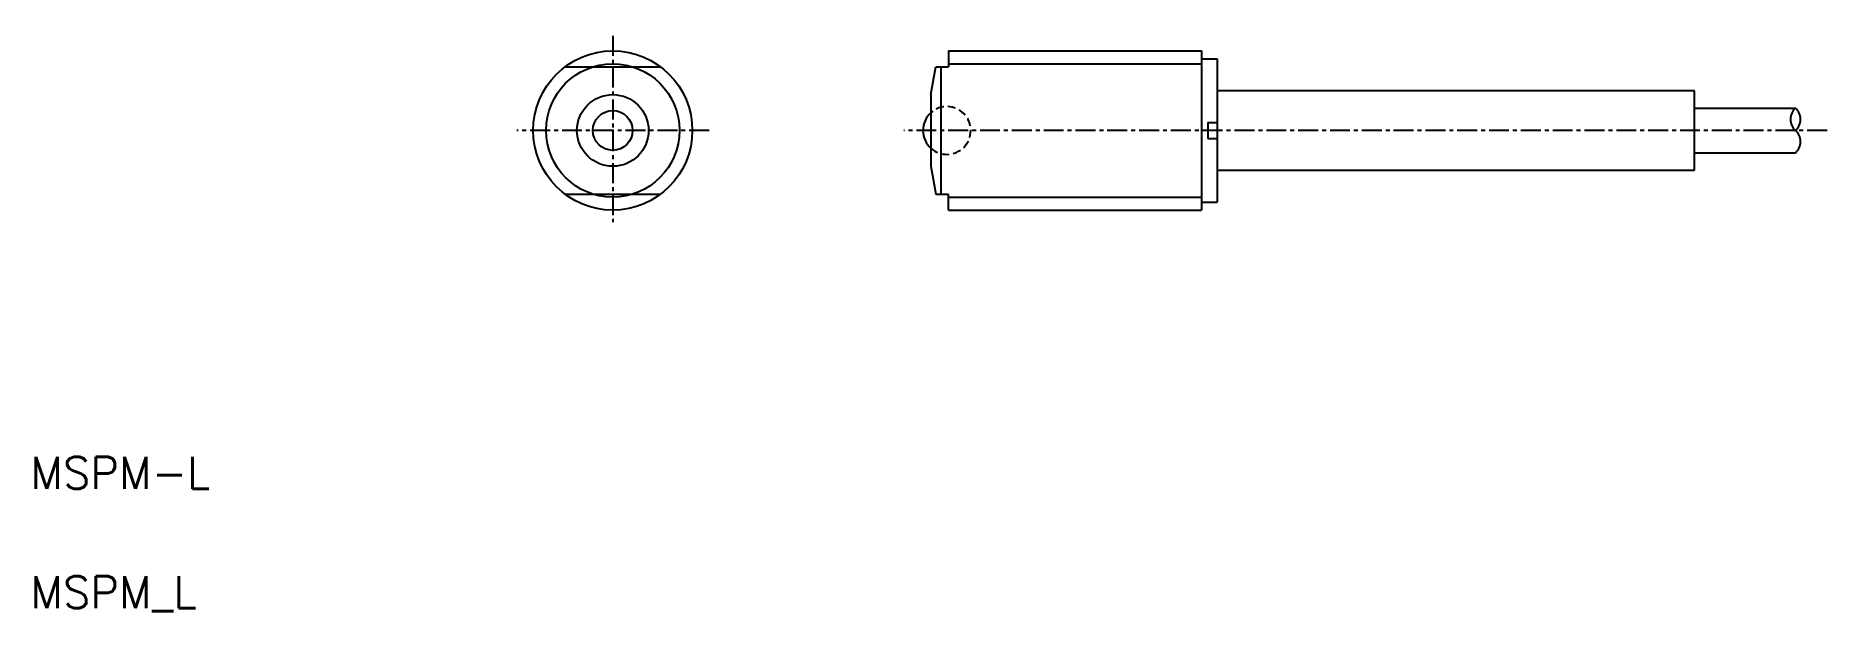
# Model space of a CAD drawing. Extents: x 5 to 118, y 5 to 41.
import ezdxf

# ---------------------------------------------------------------- set-up
doc = ezdxf.new("R2010")
doc.units = 0
doc.linetypes.add('CENTER', pattern=[2, 1.25, -0.25, 0.25, -0.25])
doc.linetypes.add('DASHED', pattern=[0.75, 0.5, -0.25])
doc.layers.get('0').update_dxf_attribs({"linetype": 'CONTINUOUS'})
doc.layers.add('CENTER', color=1, linetype='CENTER')
doc.styles.get("Standard").update_dxf_attribs({"font": 'txt.shx', "bigfont": 'bigfont.shx'})

msp = doc.modelspace()

# ---------------------------------------------------------------- linework, layer by layer
at = {"color": 7, "linetype": 'CONTINUOUS'}
for p, q in [((62.71, 40), (78.61, 40)), ((62.71, 40), (62.71, 39)), ((78.61, 40), (78.61, 30)), ((78.61, 39.5), (79.61, 39.5)), ((79.61, 39.5), (79.61, 35.5)), ((38.61, 39), (44.61, 39)), ((61.61, 37.25), (61.92, 39)), ((61.92, 39), (62.71, 39)), ((62.24, 39), (62.24, 31)), ((61.61, 37.25), (61.61, 32.75)), ((109.61, 37.5), (79.61, 37.5)), ((79.61, 37.5), (79.61, 32.5)), ((109.61, 32.5), (109.61, 37.5)), ((109.61, 36.4), (115.95, 36.4)), ((79.01, 35.5), (79.61, 35.5)), ((79.01, 35.5), (79.01, 34.5)), ((79.01, 34.5), (79.61, 34.5)), ((79.61, 34.5), (79.61, 30.5)), ((61.61, 32.75), (61.92, 31)), ((109.61, 33.6), (115.95, 33.6)), ((79.61, 32.5), (109.61, 32.5)), ((38.61, 31), (44.61, 31)), ((61.92, 31), (62.71, 31)), ((62.71, 30), (62.71, 31)), ((78.61, 30.5), (79.61, 30.5)), ((62.71, 30), (78.61, 30))]:
    msp.add_line(p, q, dxfattribs=at)
at = {"color": 3, "linetype": 'CONTINUOUS'}
for p, q in [((62.71, 39.19), (78.61, 39.19)), ((62.71, 30.81), (78.61, 30.81))]:
    msp.add_line(p, q, dxfattribs=at)
at = {"color": 7, "linetype": 'CONTINUOUS'}
for radius in [5, 2.25, 1.25]:
    msp.add_circle((41.61, 35), radius, dxfattribs=at)
at = {"color": 3, "linetype": 'CONTINUOUS'}
msp.add_circle((41.61, 35), 4.19, dxfattribs=at)
at = {"color": 7, "linetype": 'CONTINUOUS'}
msp.add_arc((62.61, 35), 1.5, 131.8103, 228.1897, dxfattribs=at)
at = {"color": 3, "linetype": 'DASHED'}
msp.add_arc((62.61, 35), 1.5, 228.1897, 131.8103, dxfattribs=at)
at = {"color": 3, "linetype": 'CONTINUOUS'}
for centre, start, end in [((116.57, 35.7), 131.4096, 228.5891), ((115.34, 35.7), 311.4109, 48.5904), ((115.34, 34.3), 311.4096, 48.5891)]:
    msp.add_arc(centre, 0.933, start, end, dxfattribs=at)
at = {"color": 7, "linetype": 'CONTINUOUS'}
for p in [(61.11, 35), (79.61, 35)]:
    msp.add_point(p, dxfattribs=at)
at = {"layer": 'CENTER', "color": 1, "linetype": 'CENTER'}
for p, q in [((41.61, 40.94), (41.61, 29.24)), ((47.67, 35), (35.59, 35)), ((117.95, 35), (59.91, 35))]:
    msp.add_line(p, q, dxfattribs=at)

# ---------------------------------------------------------------- texts
at = {"color": 7, "linetype": 'CONTINUOUS'}
for s, p in [('MSPM-L', (5, 12.5)), ('MSPM_L', (5, 5))]:
    msp.add_text(s, height=2, dxfattribs=at).set_placement(p)

doc.saveas('drawing.dxf')
